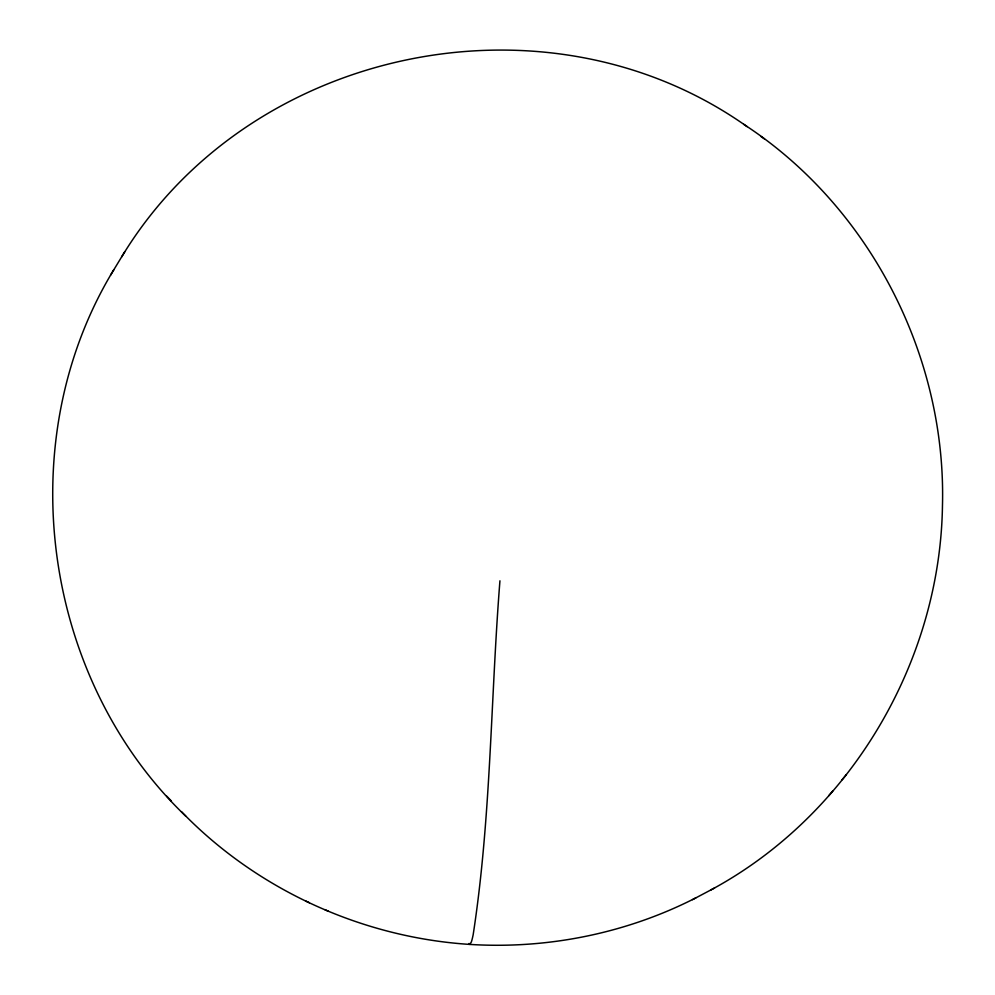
<?xml version="1.0" encoding="UTF-8"?>
<svg xmlns="http://www.w3.org/2000/svg" width="995" height="995" viewBox="0 0 995 995"><rect width="100%" height="100%" fill="white"/><g stroke="black" fill="none" stroke-linecap="round" stroke-linejoin="round"><path stroke-width="1.49" d="M499.938 580.806C490.597 698.614 491.169 817.654 473.172 934.678A718.042 16.878 -86.4 0 1 471.356 941.954L469.864 944.417C361.832 937.526 256.685 889.567 181.426 811.621M113.778 269.782C9.801 440.511 41.753 677.993 185.816 816.223M121.626 256.959C248.389 47.063 546.902 -15.373 747.121 126.639M110.582 275.117L124.736 251.797M710.878 889.953C849.469 815.39 940.076 662.782 942.464 505.808C946.456 355.837 869.717 206.338 743.713 124.3M828.698 795.776L832.827 790.913M842.106 779.707L846.409 774.62M469.08 943.459L469.864 944.417C547.548 949.28 626.527 933.335 695.853 897.863M692.495 899.654L714.584 887.975M324.892 909.654L328.325 911.233M305.577 900.972L309.358 902.714M760.864 136.439L764.496 138.939M166.824 796.236L171.401 801.037"/></g></svg>
